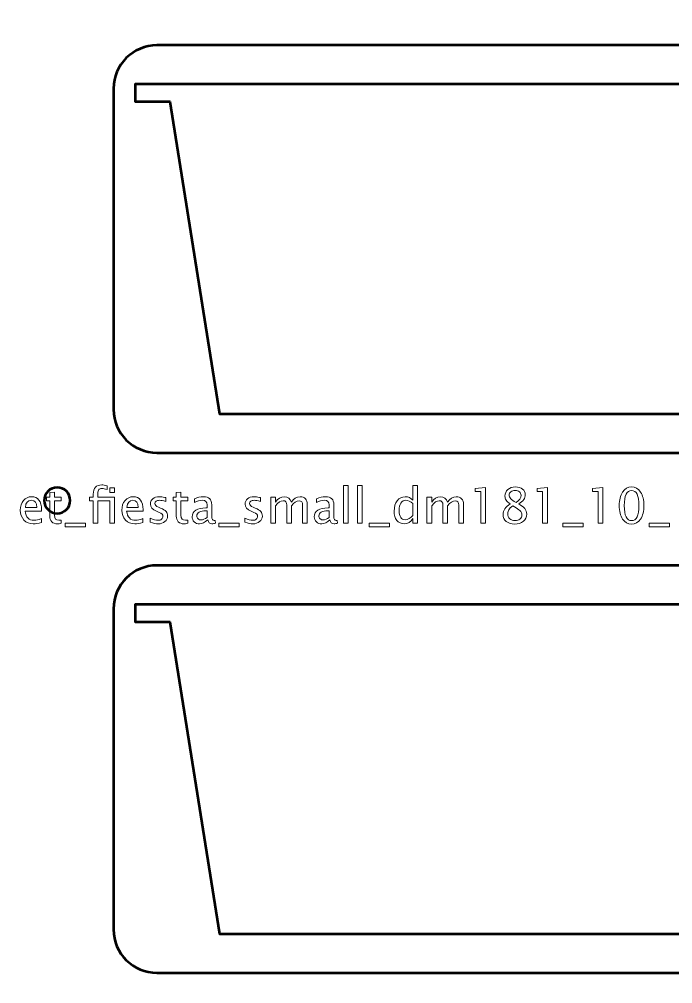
# Model space of a CAD drawing. Header units: centimetres. Extents: x -58 to 58, y -46 to 58.
# Drawn here: x -7.19 to 0.35, y -32.48 to -21.35 of the extents above; entities that cross this region are included whole.
import ezdxf

# ---------------------------------------------------------------- set-up
doc = ezdxf.new("R2010")
doc.units = ezdxf.units.CM
doc.header["$MEASUREMENT"] = 0
doc.layers.add('Layer 1', color=7, linetype='Continuous')

msp = doc.modelspace()

# ---------------------------------------------------------------- linework, layer by layer
at = {"layer": 'Layer 1', "lineweight": 53}
for points, knots in [([(-23.2, -45.2), (-23.2, -45.2), (-23.2, -14.8), (-23.2, -14.8), (-23.2, -14.8), (-23.2, -14.52386), (-22.97614, -14.3), (-22.7, -14.3), (-22.7, -14.3), (-22.7, -14.3), (7.7, -14.3), (7.7, -14.3), (7.7, -14.3), (7.97614, -14.3), (8.2, -14.52386), (8.2, -14.8), (8.2, -14.8), (8.2, -14.8), (8.2, -45.2), (8.2, -45.2), (8.2, -45.2), (8.2, -45.47614), (7.97614, -45.7), (7.7, -45.7), (7.7, -45.7), (7.7, -45.7), (-22.7, -45.7), (-22.7, -45.7), (-22.7, -45.7), (-22.97614, -45.7), (-23.2, -45.47614), (-23.2, -45.2)], [0, 0, 0, 0, 0.11111111, 0.11111111, 0.11111111, 0.11111111, 0.22222222, 0.22222222, 0.22222222, 0.22222222, 0.33333333, 0.33333333, 0.33333333, 0.33333333, 0.44444444, 0.44444444, 0.44444444, 0.44444444, 0.55555556, 0.55555556, 0.55555556, 0.55555556, 0.66666667, 0.66666667, 0.66666667, 0.66666667, 0.77777778, 0.77777778, 0.77777778, 0.77777778, 1, 1, 1, 1]), ([(-6.1, -25.85), (-6.1, -25.85), (-6.1, -22.15), (-6.1, -22.15), (-6.1, -22.15), (-6.1, -21.87386), (-5.87614, -21.65), (-5.6, -21.65), (-5.6, -21.65), (-5.6, -21.65), (5.6, -21.65), (5.6, -21.65), (5.6, -21.65), (5.87614, -21.65), (6.1, -21.87386), (6.1, -22.15), (6.1, -22.15), (6.1, -22.15), (6.1, -25.85), (6.1, -25.85), (6.1, -25.85), (6.1, -26.12614), (5.87614, -26.35), (5.6, -26.35), (5.6, -26.35), (5.6, -26.35), (-5.6, -26.35), (-5.6, -26.35), (-5.6, -26.35), (-5.87614, -26.35), (-6.1, -26.12614), (-6.1, -25.85)], [0, 0, 0, 0, 0.11111111, 0.11111111, 0.11111111, 0.11111111, 0.22222222, 0.22222222, 0.22222222, 0.22222222, 0.33333333, 0.33333333, 0.33333333, 0.33333333, 0.44444444, 0.44444444, 0.44444444, 0.44444444, 0.55555556, 0.55555556, 0.55555556, 0.55555556, 0.66666667, 0.66666667, 0.66666667, 0.66666667, 0.77777778, 0.77777778, 0.77777778, 0.77777778, 1, 1, 1, 1]), ([(-6.9, -26.9), (-6.9, -26.81716), (-6.83284, -26.75), (-6.75, -26.75), (-6.75, -26.75), (-6.66716, -26.75), (-6.6, -26.81716), (-6.6, -26.9), (-6.6, -26.9), (-6.6, -26.98284), (-6.66716, -27.05), (-6.75, -27.05), (-6.75, -27.05), (-6.83284, -27.05), (-6.9, -26.98284), (-6.9, -26.9)], [0, 0, 0, 0, 0.2, 0.2, 0.2, 0.2, 0.4, 0.4, 0.4, 0.4, 0.6, 0.6, 0.6, 0.6, 1, 1, 1, 1]), ([(-6.1, -31.85), (-6.1, -31.85), (-6.1, -28.15), (-6.1, -28.15), (-6.1, -28.15), (-6.1, -27.87386), (-5.87614, -27.65), (-5.6, -27.65), (-5.6, -27.65), (-5.6, -27.65), (5.6, -27.65), (5.6, -27.65), (5.6, -27.65), (5.87614, -27.65), (6.1, -27.87386), (6.1, -28.15), (6.1, -28.15), (6.1, -28.15), (6.1, -31.85), (6.1, -31.85), (6.1, -31.85), (6.1, -32.12614), (5.87614, -32.35), (5.6, -32.35), (5.6, -32.35), (5.6, -32.35), (-5.6, -32.35), (-5.6, -32.35), (-5.6, -32.35), (-5.87614, -32.35), (-6.1, -32.12614), (-6.1, -31.85)], [0, 0, 0, 0, 0.11111111, 0.11111111, 0.11111111, 0.11111111, 0.22222222, 0.22222222, 0.22222222, 0.22222222, 0.33333333, 0.33333333, 0.33333333, 0.33333333, 0.44444444, 0.44444444, 0.44444444, 0.44444444, 0.55555556, 0.55555556, 0.55555556, 0.55555556, 0.66666667, 0.66666667, 0.66666667, 0.66666667, 0.77777778, 0.77777778, 0.77777778, 0.77777778, 1, 1, 1, 1])]:
    msp.add_open_spline(points, degree=3, knots=knots, dxfattribs=at)
at = {"layer": 'Layer 1', "color": 4, "lineweight": 53}
for points in [[(5.85, -22.3), (5.85, -22.3), (5.45, -22.3), (5.45, -22.3), (5.45, -22.3), (5.45, -22.3), (4.87857, -25.9), (4.87857, -25.9), (4.87857, -25.9), (4.87857, -25.9), (-4.87857, -25.9), (-4.87857, -25.9), (-4.87857, -25.9), (-4.87857, -25.9), (-5.45, -22.3), (-5.45, -22.3), (-5.45, -22.3), (-5.45, -22.3), (-5.85, -22.3), (-5.85, -22.3), (-5.85, -22.3), (-5.85, -22.3), (-5.85, -22.1), (-5.85, -22.1), (-5.85, -22.1), (-5.85, -22.1), (5.85, -22.1), (5.85, -22.1), (5.85, -22.1), (5.85, -22.1), (5.85, -22.3), (5.85, -22.3)], [(5.85, -28.3), (5.85, -28.3), (5.45, -28.3), (5.45, -28.3), (5.45, -28.3), (5.45, -28.3), (4.87857, -31.9), (4.87857, -31.9), (4.87857, -31.9), (4.87857, -31.9), (-4.87857, -31.9), (-4.87857, -31.9), (-4.87857, -31.9), (-4.87857, -31.9), (-5.45, -28.3), (-5.45, -28.3), (-5.45, -28.3), (-5.45, -28.3), (-5.85, -28.3), (-5.85, -28.3), (-5.85, -28.3), (-5.85, -28.3), (-5.85, -28.1), (-5.85, -28.1), (-5.85, -28.1), (-5.85, -28.1), (5.85, -28.1), (5.85, -28.1), (5.85, -28.1), (5.85, -28.1), (5.85, -28.3), (5.85, -28.3)]]:
    msp.add_open_spline(points, degree=3, knots=[0, 0, 0, 0, 0.11111111, 0.11111111, 0.11111111, 0.11111111, 0.22222222, 0.22222222, 0.22222222, 0.22222222, 0.33333333, 0.33333333, 0.33333333, 0.33333333, 0.44444444, 0.44444444, 0.44444444, 0.44444444, 0.55555556, 0.55555556, 0.55555556, 0.55555556, 0.66666667, 0.66666667, 0.66666667, 0.66666667, 0.77777778, 0.77777778, 0.77777778, 0.77777778, 1, 1, 1, 1], dxfattribs=at)
at = {"layer": 'Layer 1', "color": 5, "lineweight": 9}
for points, knots in [([(-6.70441, -27.16332), (-6.72116, -27.16793), (-6.73574, -27.17018), (-6.74806, -27.17018), (-6.74806, -27.17018), (-6.77572, -27.17018), (-6.79726, -27.16228), (-6.81269, -27.14648), (-6.81269, -27.14648), (-6.82821, -27.13067), (-6.83593, -27.10875), (-6.83593, -27.08063), (-6.83593, -27.08063), (-6.83593, -27.08063), (-6.83593, -26.9049), (-6.83593, -26.9049), (-6.83593, -26.9049), (-6.83593, -26.9049), (-6.87337, -26.9049), (-6.87337, -26.9049), (-6.87337, -26.9049), (-6.87337, -26.9049), (-6.87337, -26.86426), (-6.87337, -26.86426), (-6.87337, -26.86426), (-6.87337, -26.86426), (-6.83593, -26.86426), (-6.83593, -26.86426), (-6.83593, -26.86426), (-6.83593, -26.86426), (-6.83593, -26.81016), (-6.83593, -26.81016), (-6.83593, -26.81016), (-6.83593, -26.81016), (-6.78174, -26.80499), (-6.78174, -26.80499), (-6.78174, -26.80499), (-6.78174, -26.80499), (-6.78174, -26.86426), (-6.78174, -26.86426), (-6.78174, -26.86426), (-6.78174, -26.86426), (-6.70328, -26.86426), (-6.70328, -26.86426), (-6.70328, -26.86426), (-6.70328, -26.86426), (-6.70328, -26.9049), (-6.70328, -26.9049), (-6.70328, -26.9049), (-6.70328, -26.9049), (-6.78174, -26.9049), (-6.78174, -26.9049), (-6.78174, -26.9049), (-6.78174, -26.9049), (-6.78174, -27.07084), (-6.78174, -27.07084), (-6.78174, -27.07084), (-6.78174, -27.10998), (-6.76471, -27.12954), (-6.73075, -27.12954), (-6.73075, -27.12954), (-6.72351, -27.12954), (-6.71476, -27.12832), (-6.70441, -27.12597), (-6.70441, -27.12597), (-6.70441, -27.12597), (-6.70441, -27.16332), (-6.70441, -27.16332)], [0, 0, 0, 0, 0.05555556, 0.05555556, 0.05555556, 0.05555556, 0.11111111, 0.11111111, 0.11111111, 0.11111111, 0.16666667, 0.16666667, 0.16666667, 0.16666667, 0.22222222, 0.22222222, 0.22222222, 0.22222222, 0.27777778, 0.27777778, 0.27777778, 0.27777778, 0.33333333, 0.33333333, 0.33333333, 0.33333333, 0.38888889, 0.38888889, 0.38888889, 0.38888889, 0.44444444, 0.44444444, 0.44444444, 0.44444444, 0.5, 0.5, 0.5, 0.5, 0.55555556, 0.55555556, 0.55555556, 0.55555556, 0.61111111, 0.61111111, 0.61111111, 0.61111111, 0.66666667, 0.66666667, 0.66666667, 0.66666667, 0.72222222, 0.72222222, 0.72222222, 0.72222222, 0.77777778, 0.77777778, 0.77777778, 0.77777778, 0.83333333, 0.83333333, 0.83333333, 0.83333333, 0.88888889, 0.88888889, 0.88888889, 0.88888889, 1, 1, 1, 1]), ([(-6.3347, -27.16341), (-6.3347, -27.16341), (-6.3347, -26.9049), (-6.3347, -26.9049), (-6.3347, -26.9049), (-6.3347, -26.9049), (-6.37713, -26.9049), (-6.37713, -26.9049), (-6.37713, -26.9049), (-6.37713, -26.9049), (-6.37713, -26.86426), (-6.37713, -26.86426), (-6.37713, -26.86426), (-6.37713, -26.86426), (-6.3347, -26.86426), (-6.3347, -26.86426), (-6.3347, -26.86426), (-6.3347, -26.86426), (-6.3347, -26.82841), (-6.3347, -26.82841), (-6.3347, -26.82841), (-6.3347, -26.75711), (-6.30215, -26.72145), (-6.23706, -26.72145), (-6.23706, -26.72145), (-6.21881, -26.72145), (-6.19811, -26.72446), (-6.17497, -26.73048), (-6.17497, -26.73048), (-6.17497, -26.73048), (-6.17497, -26.77395), (-6.17497, -26.77395), (-6.17497, -26.77395), (-6.19952, -26.76604), (-6.21918, -26.76209), (-6.23395, -26.76209), (-6.23395, -26.76209), (-6.25192, -26.76209), (-6.26415, -26.76633), (-6.27064, -26.77489), (-6.27064, -26.77489), (-6.27723, -26.78345), (-6.28052, -26.79935), (-6.28052, -26.82258), (-6.28052, -26.82258), (-6.28052, -26.82258), (-6.28052, -26.86426), (-6.28052, -26.86426), (-6.28052, -26.86426), (-6.28052, -26.86426), (-6.08974, -26.86426), (-6.08974, -26.86426), (-6.08974, -26.86426), (-6.08974, -26.86426), (-6.08974, -27.16341), (-6.08974, -27.16341), (-6.08974, -27.16341), (-6.08974, -27.16341), (-6.14392, -27.16341), (-6.14392, -27.16341), (-6.14392, -27.16341), (-6.14392, -27.16341), (-6.14392, -26.9049), (-6.14392, -26.9049), (-6.14392, -26.9049), (-6.14392, -26.9049), (-6.28052, -26.9049), (-6.28052, -26.9049), (-6.28052, -26.9049), (-6.28052, -26.9049), (-6.28052, -27.16341), (-6.28052, -27.16341), (-6.28052, -27.16341), (-6.28052, -27.16341), (-6.3347, -27.16341), (-6.3347, -27.16341)], [0, 0, 0, 0, 0.05, 0.05, 0.05, 0.05, 0.1, 0.1, 0.1, 0.1, 0.15, 0.15, 0.15, 0.15, 0.2, 0.2, 0.2, 0.2, 0.25, 0.25, 0.25, 0.25, 0.3, 0.3, 0.3, 0.3, 0.35, 0.35, 0.35, 0.35, 0.4, 0.4, 0.4, 0.4, 0.45, 0.45, 0.45, 0.45, 0.5, 0.5, 0.5, 0.5, 0.55, 0.55, 0.55, 0.55, 0.6, 0.6, 0.6, 0.6, 0.65, 0.65, 0.65, 0.65, 0.7, 0.7, 0.7, 0.7, 0.75, 0.75, 0.75, 0.75, 0.8, 0.8, 0.8, 0.8, 0.85, 0.85, 0.85, 0.85, 0.9, 0.9, 0.9, 0.9, 1, 1, 1, 1]), ([(-6.14392, -26.80951), (-6.14392, -26.80951), (-6.14392, -26.75532), (-6.14392, -26.75532), (-6.14392, -26.75532), (-6.14392, -26.75532), (-6.08974, -26.75532), (-6.08974, -26.75532), (-6.08974, -26.75532), (-6.08974, -26.75532), (-6.08974, -26.80951), (-6.08974, -26.80951), (-6.08974, -26.80951), (-6.08974, -26.80951), (-6.14392, -26.80951), (-6.14392, -26.80951)], [0, 0, 0, 0, 0.2, 0.2, 0.2, 0.2, 0.4, 0.4, 0.4, 0.4, 0.6, 0.6, 0.6, 0.6, 1, 1, 1, 1]), ([(-5.24505, -27.16332), (-5.2618, -27.16793), (-5.27638, -27.17018), (-5.2887, -27.17018), (-5.2887, -27.17018), (-5.31636, -27.17018), (-5.3379, -27.16228), (-5.35333, -27.14648), (-5.35333, -27.14648), (-5.36885, -27.13067), (-5.37657, -27.10875), (-5.37657, -27.08063), (-5.37657, -27.08063), (-5.37657, -27.08063), (-5.37657, -26.9049), (-5.37657, -26.9049), (-5.37657, -26.9049), (-5.37657, -26.9049), (-5.41401, -26.9049), (-5.41401, -26.9049), (-5.41401, -26.9049), (-5.41401, -26.9049), (-5.41401, -26.86426), (-5.41401, -26.86426), (-5.41401, -26.86426), (-5.41401, -26.86426), (-5.37657, -26.86426), (-5.37657, -26.86426), (-5.37657, -26.86426), (-5.37657, -26.86426), (-5.37657, -26.81016), (-5.37657, -26.81016), (-5.37657, -26.81016), (-5.37657, -26.81016), (-5.32238, -26.80499), (-5.32238, -26.80499), (-5.32238, -26.80499), (-5.32238, -26.80499), (-5.32238, -26.86426), (-5.32238, -26.86426), (-5.32238, -26.86426), (-5.32238, -26.86426), (-5.24392, -26.86426), (-5.24392, -26.86426), (-5.24392, -26.86426), (-5.24392, -26.86426), (-5.24392, -26.9049), (-5.24392, -26.9049), (-5.24392, -26.9049), (-5.24392, -26.9049), (-5.32238, -26.9049), (-5.32238, -26.9049), (-5.32238, -26.9049), (-5.32238, -26.9049), (-5.32238, -27.07084), (-5.32238, -27.07084), (-5.32238, -27.07084), (-5.32238, -27.10998), (-5.30535, -27.12954), (-5.27139, -27.12954), (-5.27139, -27.12954), (-5.26415, -27.12954), (-5.2554, -27.12832), (-5.24505, -27.12597), (-5.24505, -27.12597), (-5.24505, -27.12597), (-5.24505, -27.16332), (-5.24505, -27.16332)], [0, 0, 0, 0, 0.05555556, 0.05555556, 0.05555556, 0.05555556, 0.11111111, 0.11111111, 0.11111111, 0.11111111, 0.16666667, 0.16666667, 0.16666667, 0.16666667, 0.22222222, 0.22222222, 0.22222222, 0.22222222, 0.27777778, 0.27777778, 0.27777778, 0.27777778, 0.33333333, 0.33333333, 0.33333333, 0.33333333, 0.38888889, 0.38888889, 0.38888889, 0.38888889, 0.44444444, 0.44444444, 0.44444444, 0.44444444, 0.5, 0.5, 0.5, 0.5, 0.55555556, 0.55555556, 0.55555556, 0.55555556, 0.61111111, 0.61111111, 0.61111111, 0.61111111, 0.66666667, 0.66666667, 0.66666667, 0.66666667, 0.72222222, 0.72222222, 0.72222222, 0.72222222, 0.77777778, 0.77777778, 0.77777778, 0.77777778, 0.83333333, 0.83333333, 0.83333333, 0.83333333, 0.88888889, 0.88888889, 0.88888889, 0.88888889, 1, 1, 1, 1]), ([(-3.44741, -27.16341), (-3.44741, -27.16341), (-3.44741, -26.72823), (-3.44741, -26.72823), (-3.44741, -26.72823), (-3.44741, -26.72823), (-3.39323, -26.72823), (-3.39323, -26.72823), (-3.39323, -26.72823), (-3.39323, -26.72823), (-3.39323, -27.16341), (-3.39323, -27.16341), (-3.39323, -27.16341), (-3.39323, -27.16341), (-3.44741, -27.16341), (-3.44741, -27.16341)], [0, 0, 0, 0, 0.2, 0.2, 0.2, 0.2, 0.4, 0.4, 0.4, 0.4, 0.6, 0.6, 0.6, 0.6, 1, 1, 1, 1]), ([(-3.28429, -27.16341), (-3.28429, -27.16341), (-3.28429, -26.72823), (-3.28429, -26.72823), (-3.28429, -26.72823), (-3.28429, -26.72823), (-3.23011, -26.72823), (-3.23011, -26.72823), (-3.23011, -26.72823), (-3.23011, -26.72823), (-3.23011, -27.16341), (-3.23011, -27.16341), (-3.23011, -27.16341), (-3.23011, -27.16341), (-3.28429, -27.16341), (-3.28429, -27.16341)], [0, 0, 0, 0, 0.2, 0.2, 0.2, 0.2, 0.4, 0.4, 0.4, 0.4, 0.6, 0.6, 0.6, 0.6, 1, 1, 1, 1]), ([(-2.64648, -27.16341), (-2.64648, -27.16341), (-2.64648, -27.10725), (-2.64648, -27.10725), (-2.64648, -27.10725), (-2.66859, -27.1492), (-2.70189, -27.17018), (-2.74639, -27.17018), (-2.74639, -27.17018), (-2.78251, -27.17018), (-2.81092, -27.15711), (-2.83162, -27.13086), (-2.83162, -27.13086), (-2.85231, -27.10461), (-2.86266, -27.06877), (-2.86266, -27.02333), (-2.86266, -27.02333), (-2.86266, -26.97366), (-2.8509, -26.93368), (-2.82748, -26.90339), (-2.82748, -26.90339), (-2.80396, -26.87319), (-2.7731, -26.85805), (-2.73481, -26.85805), (-2.73481, -26.85805), (-2.69935, -26.85805), (-2.66981, -26.87159), (-2.64648, -26.89878), (-2.64648, -26.89878), (-2.64648, -26.89878), (-2.64648, -26.72823), (-2.64648, -26.72823), (-2.64648, -26.72823), (-2.64648, -26.72823), (-2.59229, -26.72823), (-2.59229, -26.72823), (-2.59229, -26.72823), (-2.59229, -26.72823), (-2.59229, -27.16341), (-2.59229, -27.16341), (-2.59229, -27.16341), (-2.59229, -27.16341), (-2.64648, -27.16341), (-2.64648, -27.16341)], [0, 0, 0, 0, 0.08333333, 0.08333333, 0.08333333, 0.08333333, 0.16666667, 0.16666667, 0.16666667, 0.16666667, 0.25, 0.25, 0.25, 0.25, 0.33333333, 0.33333333, 0.33333333, 0.33333333, 0.41666667, 0.41666667, 0.41666667, 0.41666667, 0.5, 0.5, 0.5, 0.5, 0.58333333, 0.58333333, 0.58333333, 0.58333333, 0.66666667, 0.66666667, 0.66666667, 0.66666667, 0.75, 0.75, 0.75, 0.75, 0.83333333, 0.83333333, 0.83333333, 0.83333333, 1, 1, 1, 1]), ([(-1.86304, -27.16341), (-1.86304, -27.16341), (-1.86304, -26.79596), (-1.86304, -26.79596), (-1.86304, -26.79596), (-1.86304, -26.79596), (-1.92795, -26.79596), (-1.92795, -26.79596), (-1.92795, -26.79596), (-1.92795, -26.79596), (-1.92795, -26.76209), (-1.92795, -26.76209), (-1.92795, -26.76209), (-1.92795, -26.76209), (-1.80885, -26.75193), (-1.80885, -26.75193), (-1.80885, -26.75193), (-1.80885, -26.75193), (-1.80885, -27.16341), (-1.80885, -27.16341), (-1.80885, -27.16341), (-1.80885, -27.16341), (-1.86304, -27.16341), (-1.86304, -27.16341)], [0, 0, 0, 0, 0.14285714, 0.14285714, 0.14285714, 0.14285714, 0.28571429, 0.28571429, 0.28571429, 0.28571429, 0.42857143, 0.42857143, 0.42857143, 0.42857143, 0.57142857, 0.57142857, 0.57142857, 0.57142857, 0.71428571, 0.71428571, 0.71428571, 0.71428571, 1, 1, 1, 1]), ([(-1.52419, -26.9413), (-1.54658, -26.92569), (-1.56219, -26.9112), (-1.57094, -26.89775), (-1.57094, -26.89775), (-1.57969, -26.88439), (-1.58402, -26.86821), (-1.58402, -26.8493), (-1.58402, -26.8493), (-1.58402, -26.81844), (-1.57273, -26.79333), (-1.55025, -26.77404), (-1.55025, -26.77404), (-1.52767, -26.75476), (-1.49822, -26.74516), (-1.46191, -26.74516), (-1.46191, -26.74516), (-1.42842, -26.74516), (-1.40123, -26.75334), (-1.38044, -26.76971), (-1.38044, -26.76971), (-1.35965, -26.78599), (-1.34921, -26.80725), (-1.34921, -26.83331), (-1.34921, -26.83331), (-1.34921, -26.87282), (-1.37452, -26.90885), (-1.42504, -26.9413), (-1.42504, -26.9413), (-1.36361, -26.97141), (-1.33284, -27.01026), (-1.33284, -27.05786), (-1.33284, -27.05786), (-1.33284, -27.09182), (-1.34573, -27.11957), (-1.37141, -27.14121), (-1.37141, -27.14121), (-1.3971, -27.16275), (-1.43012, -27.17357), (-1.47057, -27.17357), (-1.47057, -27.17357), (-1.51092, -27.17357), (-1.54347, -27.16341), (-1.56831, -27.14309), (-1.56831, -27.14309), (-1.59305, -27.12286), (-1.60547, -27.09615), (-1.60547, -27.06313), (-1.60547, -27.06313), (-1.60547, -27.01421), (-1.57838, -26.97366), (-1.52419, -26.9413)], [0, 0, 0, 0, 0.07142857, 0.07142857, 0.07142857, 0.07142857, 0.14285714, 0.14285714, 0.14285714, 0.14285714, 0.21428571, 0.21428571, 0.21428571, 0.21428571, 0.28571429, 0.28571429, 0.28571429, 0.28571429, 0.35714286, 0.35714286, 0.35714286, 0.35714286, 0.42857143, 0.42857143, 0.42857143, 0.42857143, 0.5, 0.5, 0.5, 0.5, 0.57142857, 0.57142857, 0.57142857, 0.57142857, 0.64285714, 0.64285714, 0.64285714, 0.64285714, 0.71428571, 0.71428571, 0.71428571, 0.71428571, 0.78571429, 0.78571429, 0.78571429, 0.78571429, 0.85714286, 0.85714286, 0.85714286, 0.85714286, 1, 1, 1, 1]), ([(-1.45533, -26.92428), (-1.41732, -26.89916), (-1.39832, -26.87131), (-1.39832, -26.84055), (-1.39832, -26.84055), (-1.39832, -26.82409), (-1.40472, -26.81092), (-1.41742, -26.80085), (-1.41742, -26.80085), (-1.43021, -26.79079), (-1.44686, -26.7858), (-1.46746, -26.7858), (-1.46746, -26.7858), (-1.48741, -26.7858), (-1.50368, -26.79069), (-1.51619, -26.80057), (-1.51619, -26.80057), (-1.5287, -26.81045), (-1.53491, -26.82315), (-1.53491, -26.83886), (-1.53491, -26.83886), (-1.53491, -26.8541), (-1.52927, -26.86783), (-1.51798, -26.88006), (-1.51798, -26.88006), (-1.50669, -26.8922), (-1.48581, -26.90697), (-1.45533, -26.92428)], [0, 0, 0, 0, 0.125, 0.125, 0.125, 0.125, 0.25, 0.25, 0.25, 0.25, 0.375, 0.375, 0.375, 0.375, 0.5, 0.5, 0.5, 0.5, 0.625, 0.625, 0.625, 0.625, 0.75, 0.75, 0.75, 0.75, 1, 1, 1, 1]), ([(-1.14922, -27.16341), (-1.14922, -27.16341), (-1.14922, -26.79596), (-1.14922, -26.79596), (-1.14922, -26.79596), (-1.14922, -26.79596), (-1.21413, -26.79596), (-1.21413, -26.79596), (-1.21413, -26.79596), (-1.21413, -26.79596), (-1.21413, -26.76209), (-1.21413, -26.76209), (-1.21413, -26.76209), (-1.21413, -26.76209), (-1.09503, -26.75193), (-1.09503, -26.75193), (-1.09503, -26.75193), (-1.09503, -26.75193), (-1.09503, -27.16341), (-1.09503, -27.16341), (-1.09503, -27.16341), (-1.09503, -27.16341), (-1.14922, -27.16341), (-1.14922, -27.16341)], [0, 0, 0, 0, 0.14285714, 0.14285714, 0.14285714, 0.14285714, 0.28571429, 0.28571429, 0.28571429, 0.28571429, 0.42857143, 0.42857143, 0.42857143, 0.42857143, 0.57142857, 0.57142857, 0.57142857, 0.57142857, 0.71428571, 0.71428571, 0.71428571, 0.71428571, 1, 1, 1, 1]), ([(-0.51009, -27.16341), (-0.51009, -27.16341), (-0.51009, -26.79596), (-0.51009, -26.79596), (-0.51009, -26.79596), (-0.51009, -26.79596), (-0.575, -26.79596), (-0.575, -26.79596), (-0.575, -26.79596), (-0.575, -26.79596), (-0.575, -26.76209), (-0.575, -26.76209), (-0.575, -26.76209), (-0.575, -26.76209), (-0.4559, -26.75193), (-0.4559, -26.75193), (-0.4559, -26.75193), (-0.4559, -26.75193), (-0.4559, -27.16341), (-0.4559, -27.16341), (-0.4559, -27.16341), (-0.4559, -27.16341), (-0.51009, -27.16341), (-0.51009, -27.16341)], [0, 0, 0, 0, 0.14285714, 0.14285714, 0.14285714, 0.14285714, 0.28571429, 0.28571429, 0.28571429, 0.28571429, 0.42857143, 0.42857143, 0.42857143, 0.42857143, 0.57142857, 0.57142857, 0.57142857, 0.57142857, 0.71428571, 0.71428571, 0.71428571, 0.71428571, 1, 1, 1, 1]), ([(-0.1227, -27.17357), (-0.1655, -27.17357), (-0.20003, -27.15391), (-0.22618, -27.11468), (-0.22618, -27.11468), (-0.25242, -27.07545), (-0.2655, -27.02371), (-0.2655, -26.95936), (-0.2655, -26.95936), (-0.2655, -26.89502), (-0.25242, -26.84328), (-0.22618, -26.80405), (-0.22618, -26.80405), (-0.20003, -26.76482), (-0.1655, -26.74516), (-0.1227, -26.74516), (-0.1227, -26.74516), (-0.07971, -26.74516), (-0.04518, -26.76473), (-0.01903, -26.80386), (-0.01903, -26.80386), (0.00703, -26.843), (0.02011, -26.89483), (0.02011, -26.95936), (0.02011, -26.95936), (0.02011, -27.02371), (0.00703, -27.07545), (-0.01903, -27.11468), (-0.01903, -27.11468), (-0.04518, -27.15391), (-0.07971, -27.17357), (-0.1227, -27.17357)], [0, 0, 0, 0, 0.11111111, 0.11111111, 0.11111111, 0.11111111, 0.22222222, 0.22222222, 0.22222222, 0.22222222, 0.33333333, 0.33333333, 0.33333333, 0.33333333, 0.44444444, 0.44444444, 0.44444444, 0.44444444, 0.55555556, 0.55555556, 0.55555556, 0.55555556, 0.66666667, 0.66666667, 0.66666667, 0.66666667, 0.77777778, 0.77777778, 0.77777778, 0.77777778, 1, 1, 1, 1]), ([(-0.12279, -27.13293), (-0.06625, -27.13293), (-0.03803, -27.07508), (-0.03803, -26.95936), (-0.03803, -26.95936), (-0.03803, -26.84365), (-0.06625, -26.7858), (-0.12279, -26.7858), (-0.12279, -26.7858), (-0.17914, -26.7858), (-0.20736, -26.84365), (-0.20736, -26.95936), (-0.20736, -26.95936), (-0.20736, -27.07508), (-0.17914, -27.13293), (-0.12279, -27.13293)], [0, 0, 0, 0, 0.2, 0.2, 0.2, 0.2, 0.4, 0.4, 0.4, 0.4, 0.6, 0.6, 0.6, 0.6, 1, 1, 1, 1]), ([(-6.93311, -27.15381), (-6.96951, -27.16473), (-7.00065, -27.17018), (-7.02662, -27.17018), (-7.02662, -27.17018), (-7.07092, -27.17018), (-7.10695, -27.15551), (-7.13471, -27.12625), (-7.13471, -27.12625), (-7.16246, -27.09699), (-7.17638, -27.05908), (-7.17638, -27.01242), (-7.17638, -27.01242), (-7.17638, -26.96717), (-7.16415, -26.93001), (-7.1396, -26.90095), (-7.1396, -26.90095), (-7.11504, -26.87197), (-7.08362, -26.85748), (-7.04534, -26.85748), (-7.04534, -26.85748), (-7.00912, -26.85748), (-6.98108, -26.87037), (-6.96133, -26.89615), (-6.96133, -26.89615), (-6.94157, -26.92192), (-6.9317, -26.95842), (-6.9317, -27.00574), (-6.9317, -27.00574), (-6.9317, -27.00574), (-6.93198, -27.0223), (-6.93198, -27.0223), (-6.93198, -27.0223), (-6.93198, -27.0223), (-7.12107, -27.0223), (-7.12107, -27.0223), (-7.12107, -27.0223), (-7.11316, -27.0938), (-7.07826, -27.12954), (-7.01646, -27.12954), (-7.01646, -27.12954), (-6.99378, -27.12954), (-6.96603, -27.12315), (-6.93311, -27.11035), (-6.93311, -27.11035), (-6.93311, -27.11035), (-6.93311, -27.15381), (-6.93311, -27.15381)], [0, 0, 0, 0, 0.07692308, 0.07692308, 0.07692308, 0.07692308, 0.15384615, 0.15384615, 0.15384615, 0.15384615, 0.23076923, 0.23076923, 0.23076923, 0.23076923, 0.30769231, 0.30769231, 0.30769231, 0.30769231, 0.38461538, 0.38461538, 0.38461538, 0.38461538, 0.46153846, 0.46153846, 0.46153846, 0.46153846, 0.53846154, 0.53846154, 0.53846154, 0.53846154, 0.61538462, 0.61538462, 0.61538462, 0.61538462, 0.69230769, 0.69230769, 0.69230769, 0.69230769, 0.76923077, 0.76923077, 0.76923077, 0.76923077, 0.84615385, 0.84615385, 0.84615385, 0.84615385, 1, 1, 1, 1]), ([(-7.11824, -26.98166), (-7.11824, -26.98166), (-6.98616, -26.98166), (-6.98616, -26.98166), (-6.98616, -26.98166), (-6.98616, -26.92597), (-7.00695, -26.89812), (-7.04844, -26.89812), (-7.04844, -26.89812), (-7.09021, -26.89812), (-7.11345, -26.92597), (-7.11824, -26.98166)], [0, 0, 0, 0, 0.25, 0.25, 0.25, 0.25, 0.5, 0.5, 0.5, 0.5, 1, 1, 1, 1]), ([(-5.76152, -27.15381), (-5.79792, -27.16473), (-5.82906, -27.17018), (-5.85503, -27.17018), (-5.85503, -27.17018), (-5.89933, -27.17018), (-5.93536, -27.15551), (-5.96312, -27.12625), (-5.96312, -27.12625), (-5.99087, -27.09699), (-6.00479, -27.05908), (-6.00479, -27.01242), (-6.00479, -27.01242), (-6.00479, -26.96717), (-5.99256, -26.93001), (-5.96801, -26.90095), (-5.96801, -26.90095), (-5.94345, -26.87197), (-5.91203, -26.85748), (-5.87375, -26.85748), (-5.87375, -26.85748), (-5.83753, -26.85748), (-5.80949, -26.87037), (-5.78974, -26.89615), (-5.78974, -26.89615), (-5.76998, -26.92192), (-5.76011, -26.95842), (-5.76011, -27.00574), (-5.76011, -27.00574), (-5.76011, -27.00574), (-5.76039, -27.0223), (-5.76039, -27.0223), (-5.76039, -27.0223), (-5.76039, -27.0223), (-5.94948, -27.0223), (-5.94948, -27.0223), (-5.94948, -27.0223), (-5.94157, -27.0938), (-5.90667, -27.12954), (-5.84487, -27.12954), (-5.84487, -27.12954), (-5.82219, -27.12954), (-5.79444, -27.12315), (-5.76152, -27.11035), (-5.76152, -27.11035), (-5.76152, -27.11035), (-5.76152, -27.15381), (-5.76152, -27.15381)], [0, 0, 0, 0, 0.07692308, 0.07692308, 0.07692308, 0.07692308, 0.15384615, 0.15384615, 0.15384615, 0.15384615, 0.23076923, 0.23076923, 0.23076923, 0.23076923, 0.30769231, 0.30769231, 0.30769231, 0.30769231, 0.38461538, 0.38461538, 0.38461538, 0.38461538, 0.46153846, 0.46153846, 0.46153846, 0.46153846, 0.53846154, 0.53846154, 0.53846154, 0.53846154, 0.61538462, 0.61538462, 0.61538462, 0.61538462, 0.69230769, 0.69230769, 0.69230769, 0.69230769, 0.76923077, 0.76923077, 0.76923077, 0.76923077, 0.84615385, 0.84615385, 0.84615385, 0.84615385, 1, 1, 1, 1]), ([(-5.94665, -26.98166), (-5.94665, -26.98166), (-5.81457, -26.98166), (-5.81457, -26.98166), (-5.81457, -26.98166), (-5.81457, -26.92597), (-5.83536, -26.89812), (-5.87685, -26.89812), (-5.87685, -26.89812), (-5.91862, -26.89812), (-5.94186, -26.92597), (-5.94665, -26.98166)], [0, 0, 0, 0, 0.25, 0.25, 0.25, 0.25, 0.5, 0.5, 0.5, 0.5, 1, 1, 1, 1]), ([(-5.67732, -27.15269), (-5.67732, -27.15269), (-5.67732, -27.10301), (-5.67732, -27.10301), (-5.67732, -27.10301), (-5.64185, -27.1207), (-5.61109, -27.12954), (-5.58484, -27.12954), (-5.58484, -27.12954), (-5.56923, -27.12954), (-5.55625, -27.12531), (-5.54599, -27.11684), (-5.54599, -27.11684), (-5.53574, -27.10847), (-5.53056, -27.09793), (-5.53056, -27.08524), (-5.53056, -27.08524), (-5.53056, -27.0667), (-5.54496, -27.05137), (-5.57374, -27.03923), (-5.57374, -27.03923), (-5.57374, -27.03923), (-5.60545, -27.02578), (-5.60545, -27.02578), (-5.60545, -27.02578), (-5.6522, -27.0064), (-5.67562, -26.97837), (-5.67562, -26.94196), (-5.67562, -26.94196), (-5.67562, -26.9159), (-5.66641, -26.8954), (-5.64797, -26.88044), (-5.64797, -26.88044), (-5.62953, -26.86548), (-5.60422, -26.85805), (-5.57214, -26.85805), (-5.57214, -26.85805), (-5.55549, -26.85805), (-5.5348, -26.86031), (-5.51024, -26.86492), (-5.51024, -26.86492), (-5.51024, -26.86492), (-5.49896, -26.86708), (-5.49896, -26.86708), (-5.49896, -26.86708), (-5.49896, -26.86708), (-5.49896, -26.91223), (-5.49896, -26.91223), (-5.49896, -26.91223), (-5.52915, -26.9032), (-5.55324, -26.89869), (-5.5712, -26.89869), (-5.5712, -26.89869), (-5.58701, -26.89869), (-5.59952, -26.90217), (-5.60902, -26.90904), (-5.60902, -26.90904), (-5.61843, -26.9159), (-5.62313, -26.92512), (-5.62313, -26.93669), (-5.62313, -26.93669), (-5.62313, -26.95297), (-5.60996, -26.9668), (-5.58353, -26.97799), (-5.58353, -26.97799), (-5.58353, -26.97799), (-5.55747, -26.989), (-5.55747, -26.989), (-5.55747, -26.989), (-5.52793, -27.00142), (-5.50705, -27.01459), (-5.49482, -27.02841), (-5.49482, -27.02841), (-5.48249, -27.04224), (-5.47638, -27.05955), (-5.47638, -27.08025), (-5.47638, -27.08025), (-5.47638, -27.1065), (-5.48673, -27.12804), (-5.50752, -27.14488), (-5.50752, -27.14488), (-5.52821, -27.16172), (-5.55474, -27.17018), (-5.58701, -27.17018), (-5.58701, -27.17018), (-5.61184, -27.17018), (-5.64185, -27.16435), (-5.67732, -27.15269)], [0, 0, 0, 0, 0.04347826, 0.04347826, 0.04347826, 0.04347826, 0.08695652, 0.08695652, 0.08695652, 0.08695652, 0.13043478, 0.13043478, 0.13043478, 0.13043478, 0.17391304, 0.17391304, 0.17391304, 0.17391304, 0.2173913, 0.2173913, 0.2173913, 0.2173913, 0.26086957, 0.26086957, 0.26086957, 0.26086957, 0.30434783, 0.30434783, 0.30434783, 0.30434783, 0.34782609, 0.34782609, 0.34782609, 0.34782609, 0.39130435, 0.39130435, 0.39130435, 0.39130435, 0.43478261, 0.43478261, 0.43478261, 0.43478261, 0.47826087, 0.47826087, 0.47826087, 0.47826087, 0.52173913, 0.52173913, 0.52173913, 0.52173913, 0.56521739, 0.56521739, 0.56521739, 0.56521739, 0.60869565, 0.60869565, 0.60869565, 0.60869565, 0.65217391, 0.65217391, 0.65217391, 0.65217391, 0.69565217, 0.69565217, 0.69565217, 0.69565217, 0.73913043, 0.73913043, 0.73913043, 0.73913043, 0.7826087, 0.7826087, 0.7826087, 0.7826087, 0.82608696, 0.82608696, 0.82608696, 0.82608696, 0.86956522, 0.86956522, 0.86956522, 0.86956522, 0.91304348, 0.91304348, 0.91304348, 0.91304348, 1, 1, 1, 1]), ([(-5.01354, -27.12531), (-5.04609, -27.15523), (-5.07741, -27.17018), (-5.10752, -27.17018), (-5.10752, -27.17018), (-5.13226, -27.17018), (-5.15286, -27.16247), (-5.16913, -27.14695), (-5.16913, -27.14695), (-5.1855, -27.13143), (-5.19369, -27.11186), (-5.19369, -27.08825), (-5.19369, -27.08825), (-5.19369, -27.0556), (-5.17995, -27.03048), (-5.15248, -27.01299), (-5.15248, -27.01299), (-5.12501, -26.99549), (-5.0856, -26.98674), (-5.03423, -26.98674), (-5.03423, -26.98674), (-5.03423, -26.98674), (-5.02153, -26.98674), (-5.02153, -26.98674), (-5.02153, -26.98674), (-5.02153, -26.98674), (-5.02153, -26.95071), (-5.02153, -26.95071), (-5.02153, -26.95071), (-5.02153, -26.916), (-5.0396, -26.89869), (-5.07581, -26.89869), (-5.07581, -26.89869), (-5.10385, -26.89869), (-5.13452, -26.90753), (-5.16772, -26.92522), (-5.16772, -26.92522), (-5.16772, -26.92522), (-5.16772, -26.88063), (-5.16772, -26.88063), (-5.16772, -26.88063), (-5.13122, -26.86557), (-5.09679, -26.85805), (-5.06453, -26.85805), (-5.06453, -26.85805), (-5.03132, -26.85805), (-5.00676, -26.86557), (-4.99105, -26.88072), (-4.99105, -26.88072), (-4.97525, -26.89587), (-4.96735, -26.9192), (-4.96735, -26.95071), (-4.96735, -26.95071), (-4.96735, -26.95071), (-4.96735, -27.08589), (-4.96735, -27.08589), (-4.96735, -27.08589), (-4.96735, -27.11684), (-4.95785, -27.13237), (-4.93875, -27.13237), (-4.93875, -27.13237), (-4.9364, -27.13237), (-4.93292, -27.13199), (-4.92831, -27.13124), (-4.92831, -27.13124), (-4.92831, -27.13124), (-4.92445, -27.16134), (-4.92445, -27.16134), (-4.92445, -27.16134), (-4.93677, -27.16727), (-4.95032, -27.17018), (-4.96518, -27.17018), (-4.96518, -27.17018), (-4.99049, -27.17018), (-5.00658, -27.15523), (-5.01354, -27.12531)], [0, 0, 0, 0, 0.05, 0.05, 0.05, 0.05, 0.1, 0.1, 0.1, 0.1, 0.15, 0.15, 0.15, 0.15, 0.2, 0.2, 0.2, 0.2, 0.25, 0.25, 0.25, 0.25, 0.3, 0.3, 0.3, 0.3, 0.35, 0.35, 0.35, 0.35, 0.4, 0.4, 0.4, 0.4, 0.45, 0.45, 0.45, 0.45, 0.5, 0.5, 0.5, 0.5, 0.55, 0.55, 0.55, 0.55, 0.6, 0.6, 0.6, 0.6, 0.65, 0.65, 0.65, 0.65, 0.7, 0.7, 0.7, 0.7, 0.75, 0.75, 0.75, 0.75, 0.8, 0.8, 0.8, 0.8, 0.85, 0.85, 0.85, 0.85, 0.9, 0.9, 0.9, 0.9, 1, 1, 1, 1]), ([(-4.58457, -27.15269), (-4.58457, -27.15269), (-4.58457, -27.10301), (-4.58457, -27.10301), (-4.58457, -27.10301), (-4.5491, -27.1207), (-4.51834, -27.12954), (-4.49209, -27.12954), (-4.49209, -27.12954), (-4.47648, -27.12954), (-4.4635, -27.12531), (-4.45324, -27.11684), (-4.45324, -27.11684), (-4.44299, -27.10847), (-4.43781, -27.09793), (-4.43781, -27.08524), (-4.43781, -27.08524), (-4.43781, -27.0667), (-4.45221, -27.05137), (-4.48099, -27.03923), (-4.48099, -27.03923), (-4.48099, -27.03923), (-4.5127, -27.02578), (-4.5127, -27.02578), (-4.5127, -27.02578), (-4.55945, -27.0064), (-4.58287, -26.97837), (-4.58287, -26.94196), (-4.58287, -26.94196), (-4.58287, -26.9159), (-4.57366, -26.8954), (-4.55522, -26.88044), (-4.55522, -26.88044), (-4.53678, -26.86548), (-4.51147, -26.85805), (-4.47939, -26.85805), (-4.47939, -26.85805), (-4.46274, -26.85805), (-4.44205, -26.86031), (-4.41749, -26.86492), (-4.41749, -26.86492), (-4.41749, -26.86492), (-4.40621, -26.86708), (-4.40621, -26.86708), (-4.40621, -26.86708), (-4.40621, -26.86708), (-4.40621, -26.91223), (-4.40621, -26.91223), (-4.40621, -26.91223), (-4.4364, -26.9032), (-4.46049, -26.89869), (-4.47845, -26.89869), (-4.47845, -26.89869), (-4.49426, -26.89869), (-4.50677, -26.90217), (-4.51627, -26.90904), (-4.51627, -26.90904), (-4.52568, -26.9159), (-4.53038, -26.92512), (-4.53038, -26.93669), (-4.53038, -26.93669), (-4.53038, -26.95297), (-4.51721, -26.9668), (-4.49078, -26.97799), (-4.49078, -26.97799), (-4.49078, -26.97799), (-4.46472, -26.989), (-4.46472, -26.989), (-4.46472, -26.989), (-4.43518, -27.00142), (-4.4143, -27.01459), (-4.40207, -27.02841), (-4.40207, -27.02841), (-4.38974, -27.04224), (-4.38363, -27.05955), (-4.38363, -27.08025), (-4.38363, -27.08025), (-4.38363, -27.1065), (-4.39398, -27.12804), (-4.41477, -27.14488), (-4.41477, -27.14488), (-4.43546, -27.16172), (-4.46199, -27.17018), (-4.49426, -27.17018), (-4.49426, -27.17018), (-4.51909, -27.17018), (-4.5491, -27.16435), (-4.58457, -27.15269)], [0, 0, 0, 0, 0.04347826, 0.04347826, 0.04347826, 0.04347826, 0.08695652, 0.08695652, 0.08695652, 0.08695652, 0.13043478, 0.13043478, 0.13043478, 0.13043478, 0.17391304, 0.17391304, 0.17391304, 0.17391304, 0.2173913, 0.2173913, 0.2173913, 0.2173913, 0.26086957, 0.26086957, 0.26086957, 0.26086957, 0.30434783, 0.30434783, 0.30434783, 0.30434783, 0.34782609, 0.34782609, 0.34782609, 0.34782609, 0.39130435, 0.39130435, 0.39130435, 0.39130435, 0.43478261, 0.43478261, 0.43478261, 0.43478261, 0.47826087, 0.47826087, 0.47826087, 0.47826087, 0.52173913, 0.52173913, 0.52173913, 0.52173913, 0.56521739, 0.56521739, 0.56521739, 0.56521739, 0.60869565, 0.60869565, 0.60869565, 0.60869565, 0.65217391, 0.65217391, 0.65217391, 0.65217391, 0.69565217, 0.69565217, 0.69565217, 0.69565217, 0.73913043, 0.73913043, 0.73913043, 0.73913043, 0.7826087, 0.7826087, 0.7826087, 0.7826087, 0.82608696, 0.82608696, 0.82608696, 0.82608696, 0.86956522, 0.86956522, 0.86956522, 0.86956522, 0.91304348, 0.91304348, 0.91304348, 0.91304348, 1, 1, 1, 1]), ([(-4.28607, -27.16341), (-4.28607, -27.16341), (-4.28607, -26.86426), (-4.28607, -26.86426), (-4.28607, -26.86426), (-4.28607, -26.86426), (-4.23189, -26.86426), (-4.23189, -26.86426), (-4.23189, -26.86426), (-4.23189, -26.86426), (-4.23189, -26.92079), (-4.23189, -26.92079), (-4.23189, -26.92079), (-4.20545, -26.87893), (-4.17159, -26.85805), (-4.1301, -26.85805), (-4.1301, -26.85805), (-4.09012, -26.85805), (-4.06293, -26.87893), (-4.04844, -26.92079), (-4.04844, -26.92079), (-4.02276, -26.87856), (-3.98927, -26.85748), (-3.94816, -26.85748), (-3.94816, -26.85748), (-3.92192, -26.85748), (-3.9015, -26.8652), (-3.88692, -26.88072), (-3.88692, -26.88072), (-3.87234, -26.89624), (-3.865, -26.91797), (-3.865, -26.94591), (-3.865, -26.94591), (-3.865, -26.94591), (-3.865, -27.16341), (-3.865, -27.16341), (-3.865, -27.16341), (-3.865, -27.16341), (-3.91919, -27.16341), (-3.91919, -27.16341), (-3.91919, -27.16341), (-3.91919, -27.16341), (-3.91919, -26.95485), (-3.91919, -26.95485), (-3.91919, -26.95485), (-3.91919, -26.92079), (-3.93273, -26.90377), (-3.95983, -26.90377), (-3.95983, -26.90377), (-3.98796, -26.90377), (-4.01749, -26.92362), (-4.04844, -26.96341), (-4.04844, -26.96341), (-4.04844, -26.96341), (-4.04844, -27.16341), (-4.04844, -27.16341), (-4.04844, -27.16341), (-4.04844, -27.16341), (-4.10263, -27.16341), (-4.10263, -27.16341), (-4.10263, -27.16341), (-4.10263, -27.16341), (-4.10263, -26.95466), (-4.10263, -26.95466), (-4.10263, -26.95466), (-4.10263, -26.92032), (-4.11637, -26.9032), (-4.14393, -26.9032), (-4.14393, -26.9032), (-4.1713, -26.9032), (-4.20066, -26.92315), (-4.23189, -26.96313), (-4.23189, -26.96313), (-4.23189, -26.96313), (-4.23189, -27.16341), (-4.23189, -27.16341), (-4.23189, -27.16341), (-4.23189, -27.16341), (-4.28607, -27.16341), (-4.28607, -27.16341)], [0, 0, 0, 0, 0.04761905, 0.04761905, 0.04761905, 0.04761905, 0.0952381, 0.0952381, 0.0952381, 0.0952381, 0.14285714, 0.14285714, 0.14285714, 0.14285714, 0.19047619, 0.19047619, 0.19047619, 0.19047619, 0.23809524, 0.23809524, 0.23809524, 0.23809524, 0.28571429, 0.28571429, 0.28571429, 0.28571429, 0.33333333, 0.33333333, 0.33333333, 0.33333333, 0.38095238, 0.38095238, 0.38095238, 0.38095238, 0.42857143, 0.42857143, 0.42857143, 0.42857143, 0.47619048, 0.47619048, 0.47619048, 0.47619048, 0.52380952, 0.52380952, 0.52380952, 0.52380952, 0.57142857, 0.57142857, 0.57142857, 0.57142857, 0.61904762, 0.61904762, 0.61904762, 0.61904762, 0.66666667, 0.66666667, 0.66666667, 0.66666667, 0.71428571, 0.71428571, 0.71428571, 0.71428571, 0.76190476, 0.76190476, 0.76190476, 0.76190476, 0.80952381, 0.80952381, 0.80952381, 0.80952381, 0.85714286, 0.85714286, 0.85714286, 0.85714286, 0.9047619, 0.9047619, 0.9047619, 0.9047619, 1, 1, 1, 1]), ([(-3.60489, -27.12531), (-3.63744, -27.15523), (-3.66876, -27.17018), (-3.69887, -27.17018), (-3.69887, -27.17018), (-3.72361, -27.17018), (-3.74421, -27.16247), (-3.76048, -27.14695), (-3.76048, -27.14695), (-3.77685, -27.13143), (-3.78504, -27.11186), (-3.78504, -27.08825), (-3.78504, -27.08825), (-3.78504, -27.0556), (-3.7713, -27.03048), (-3.74383, -27.01299), (-3.74383, -27.01299), (-3.71636, -26.99549), (-3.67695, -26.98674), (-3.62558, -26.98674), (-3.62558, -26.98674), (-3.62558, -26.98674), (-3.61288, -26.98674), (-3.61288, -26.98674), (-3.61288, -26.98674), (-3.61288, -26.98674), (-3.61288, -26.95071), (-3.61288, -26.95071), (-3.61288, -26.95071), (-3.61288, -26.916), (-3.63095, -26.89869), (-3.66716, -26.89869), (-3.66716, -26.89869), (-3.6952, -26.89869), (-3.72587, -26.90753), (-3.75907, -26.92522), (-3.75907, -26.92522), (-3.75907, -26.92522), (-3.75907, -26.88063), (-3.75907, -26.88063), (-3.75907, -26.88063), (-3.72257, -26.86557), (-3.68814, -26.85805), (-3.65588, -26.85805), (-3.65588, -26.85805), (-3.62267, -26.85805), (-3.59811, -26.86557), (-3.5824, -26.88072), (-3.5824, -26.88072), (-3.5666, -26.89587), (-3.5587, -26.9192), (-3.5587, -26.95071), (-3.5587, -26.95071), (-3.5587, -26.95071), (-3.5587, -27.08589), (-3.5587, -27.08589), (-3.5587, -27.08589), (-3.5587, -27.11684), (-3.5492, -27.13237), (-3.5301, -27.13237), (-3.5301, -27.13237), (-3.52775, -27.13237), (-3.52427, -27.13199), (-3.51966, -27.13124), (-3.51966, -27.13124), (-3.51966, -27.13124), (-3.5158, -27.16134), (-3.5158, -27.16134), (-3.5158, -27.16134), (-3.52812, -27.16727), (-3.54167, -27.17018), (-3.55653, -27.17018), (-3.55653, -27.17018), (-3.58184, -27.17018), (-3.59793, -27.15523), (-3.60489, -27.12531)], [0, 0, 0, 0, 0.05, 0.05, 0.05, 0.05, 0.1, 0.1, 0.1, 0.1, 0.15, 0.15, 0.15, 0.15, 0.2, 0.2, 0.2, 0.2, 0.25, 0.25, 0.25, 0.25, 0.3, 0.3, 0.3, 0.3, 0.35, 0.35, 0.35, 0.35, 0.4, 0.4, 0.4, 0.4, 0.45, 0.45, 0.45, 0.45, 0.5, 0.5, 0.5, 0.5, 0.55, 0.55, 0.55, 0.55, 0.6, 0.6, 0.6, 0.6, 0.65, 0.65, 0.65, 0.65, 0.7, 0.7, 0.7, 0.7, 0.75, 0.75, 0.75, 0.75, 0.8, 0.8, 0.8, 0.8, 0.85, 0.85, 0.85, 0.85, 0.9, 0.9, 0.9, 0.9, 1, 1, 1, 1]), ([(-2.64648, -26.93585), (-2.67461, -26.91111), (-2.70123, -26.89869), (-2.72644, -26.89869), (-2.72644, -26.89869), (-2.75128, -26.89869), (-2.77047, -26.90904), (-2.78411, -26.92983), (-2.78411, -26.92983), (-2.79775, -26.95052), (-2.80452, -26.97987), (-2.80452, -27.01788), (-2.80452, -27.01788), (-2.80452, -27.08778), (-2.78138, -27.12277), (-2.735, -27.12277), (-2.735, -27.12277), (-2.7049, -27.12277), (-2.67536, -27.10631), (-2.64648, -27.07348), (-2.64648, -27.07348), (-2.64648, -27.07348), (-2.64648, -26.93585), (-2.64648, -26.93585)], [0, 0, 0, 0, 0.14285714, 0.14285714, 0.14285714, 0.14285714, 0.28571429, 0.28571429, 0.28571429, 0.28571429, 0.42857143, 0.42857143, 0.42857143, 0.42857143, 0.57142857, 0.57142857, 0.57142857, 0.57142857, 0.71428571, 0.71428571, 0.71428571, 0.71428571, 1, 1, 1, 1]), ([(-2.48373, -27.16341), (-2.48373, -27.16341), (-2.48373, -26.86426), (-2.48373, -26.86426), (-2.48373, -26.86426), (-2.48373, -26.86426), (-2.42955, -26.86426), (-2.42955, -26.86426), (-2.42955, -26.86426), (-2.42955, -26.86426), (-2.42955, -26.92079), (-2.42955, -26.92079), (-2.42955, -26.92079), (-2.40311, -26.87893), (-2.36925, -26.85805), (-2.32776, -26.85805), (-2.32776, -26.85805), (-2.28778, -26.85805), (-2.26059, -26.87893), (-2.2461, -26.92079), (-2.2461, -26.92079), (-2.22042, -26.87856), (-2.18693, -26.85748), (-2.14582, -26.85748), (-2.14582, -26.85748), (-2.11958, -26.85748), (-2.09916, -26.8652), (-2.08458, -26.88072), (-2.08458, -26.88072), (-2.07, -26.89624), (-2.06266, -26.91797), (-2.06266, -26.94591), (-2.06266, -26.94591), (-2.06266, -26.94591), (-2.06266, -27.16341), (-2.06266, -27.16341), (-2.06266, -27.16341), (-2.06266, -27.16341), (-2.11685, -27.16341), (-2.11685, -27.16341), (-2.11685, -27.16341), (-2.11685, -27.16341), (-2.11685, -26.95485), (-2.11685, -26.95485), (-2.11685, -26.95485), (-2.11685, -26.92079), (-2.13039, -26.90377), (-2.15749, -26.90377), (-2.15749, -26.90377), (-2.18562, -26.90377), (-2.21515, -26.92362), (-2.2461, -26.96341), (-2.2461, -26.96341), (-2.2461, -26.96341), (-2.2461, -27.16341), (-2.2461, -27.16341), (-2.2461, -27.16341), (-2.2461, -27.16341), (-2.30029, -27.16341), (-2.30029, -27.16341), (-2.30029, -27.16341), (-2.30029, -27.16341), (-2.30029, -26.95466), (-2.30029, -26.95466), (-2.30029, -26.95466), (-2.30029, -26.92032), (-2.31403, -26.9032), (-2.34159, -26.9032), (-2.34159, -26.9032), (-2.36896, -26.9032), (-2.39832, -26.92315), (-2.42955, -26.96313), (-2.42955, -26.96313), (-2.42955, -26.96313), (-2.42955, -27.16341), (-2.42955, -27.16341), (-2.42955, -27.16341), (-2.42955, -27.16341), (-2.48373, -27.16341), (-2.48373, -27.16341)], [0, 0, 0, 0, 0.04761905, 0.04761905, 0.04761905, 0.04761905, 0.0952381, 0.0952381, 0.0952381, 0.0952381, 0.14285714, 0.14285714, 0.14285714, 0.14285714, 0.19047619, 0.19047619, 0.19047619, 0.19047619, 0.23809524, 0.23809524, 0.23809524, 0.23809524, 0.28571429, 0.28571429, 0.28571429, 0.28571429, 0.33333333, 0.33333333, 0.33333333, 0.33333333, 0.38095238, 0.38095238, 0.38095238, 0.38095238, 0.42857143, 0.42857143, 0.42857143, 0.42857143, 0.47619048, 0.47619048, 0.47619048, 0.47619048, 0.52380952, 0.52380952, 0.52380952, 0.52380952, 0.57142857, 0.57142857, 0.57142857, 0.57142857, 0.61904762, 0.61904762, 0.61904762, 0.61904762, 0.66666667, 0.66666667, 0.66666667, 0.66666667, 0.71428571, 0.71428571, 0.71428571, 0.71428571, 0.76190476, 0.76190476, 0.76190476, 0.76190476, 0.80952381, 0.80952381, 0.80952381, 0.80952381, 0.85714286, 0.85714286, 0.85714286, 0.85714286, 0.9047619, 0.9047619, 0.9047619, 0.9047619, 1, 1, 1, 1]), ([(-5.02153, -27.09577), (-5.02153, -27.09577), (-5.02153, -27.01891), (-5.02153, -27.01891), (-5.02153, -27.01891), (-5.02153, -27.01891), (-5.03894, -27.01835), (-5.03894, -27.01835), (-5.03894, -27.01835), (-5.06904, -27.01835), (-5.09331, -27.0239), (-5.11184, -27.035), (-5.11184, -27.035), (-5.13028, -27.04619), (-5.1395, -27.06096), (-5.1395, -27.0794), (-5.1395, -27.0794), (-5.1395, -27.09229), (-5.13489, -27.1032), (-5.12577, -27.11214), (-5.12577, -27.11214), (-5.11655, -27.12108), (-5.10535, -27.12559), (-5.09209, -27.12559), (-5.09209, -27.12559), (-5.06951, -27.12559), (-5.04599, -27.11562), (-5.02153, -27.09577)], [0, 0, 0, 0, 0.125, 0.125, 0.125, 0.125, 0.25, 0.25, 0.25, 0.25, 0.375, 0.375, 0.375, 0.375, 0.5, 0.5, 0.5, 0.5, 0.625, 0.625, 0.625, 0.625, 0.75, 0.75, 0.75, 0.75, 1, 1, 1, 1]), ([(-3.61288, -27.09577), (-3.61288, -27.09577), (-3.61288, -27.01891), (-3.61288, -27.01891), (-3.61288, -27.01891), (-3.61288, -27.01891), (-3.63029, -27.01835), (-3.63029, -27.01835), (-3.63029, -27.01835), (-3.66039, -27.01835), (-3.68466, -27.0239), (-3.70319, -27.035), (-3.70319, -27.035), (-3.72163, -27.04619), (-3.73085, -27.06096), (-3.73085, -27.0794), (-3.73085, -27.0794), (-3.73085, -27.09229), (-3.72624, -27.1032), (-3.71712, -27.11214), (-3.71712, -27.11214), (-3.7079, -27.12108), (-3.6967, -27.12559), (-3.68344, -27.12559), (-3.68344, -27.12559), (-3.66086, -27.12559), (-3.63734, -27.11562), (-3.61288, -27.09577)], [0, 0, 0, 0, 0.125, 0.125, 0.125, 0.125, 0.25, 0.25, 0.25, 0.25, 0.375, 0.375, 0.375, 0.375, 0.5, 0.5, 0.5, 0.5, 0.625, 0.625, 0.625, 0.625, 0.75, 0.75, 0.75, 0.75, 1, 1, 1, 1]), ([(-1.49465, -26.96332), (-1.51666, -26.98025), (-1.53162, -26.99502), (-1.53952, -27.00762), (-1.53952, -27.00762), (-1.54733, -27.02023), (-1.55128, -27.03585), (-1.55128, -27.05466), (-1.55128, -27.05466), (-1.55128, -27.07799), (-1.54376, -27.0969), (-1.52861, -27.11129), (-1.52861, -27.11129), (-1.51346, -27.12569), (-1.49361, -27.13293), (-1.46887, -27.13293), (-1.46887, -27.13293), (-1.44507, -27.13293), (-1.42569, -27.12682), (-1.41074, -27.11449), (-1.41074, -27.11449), (-1.39568, -27.10217), (-1.38816, -27.08618), (-1.38816, -27.06651), (-1.38816, -27.06651), (-1.38816, -27.05071), (-1.39277, -27.03726), (-1.40208, -27.02635), (-1.40208, -27.02635), (-1.41139, -27.01543), (-1.42936, -27.00207), (-1.45599, -26.98627), (-1.45599, -26.98627), (-1.45599, -26.98627), (-1.49465, -26.96332), (-1.49465, -26.96332)], [0, 0, 0, 0, 0.1, 0.1, 0.1, 0.1, 0.2, 0.2, 0.2, 0.2, 0.3, 0.3, 0.3, 0.3, 0.4, 0.4, 0.4, 0.4, 0.5, 0.5, 0.5, 0.5, 0.6, 0.6, 0.6, 0.6, 0.7, 0.7, 0.7, 0.7, 0.8, 0.8, 0.8, 0.8, 1, 1, 1, 1]), ([(-6.65756, -27.20405), (-6.65756, -27.20405), (-6.65756, -27.16341), (-6.65756, -27.16341), (-6.65756, -27.16341), (-6.65756, -27.16341), (-6.42276, -27.16341), (-6.42276, -27.16341), (-6.42276, -27.16341), (-6.42276, -27.16341), (-6.42276, -27.20405), (-6.42276, -27.20405), (-6.42276, -27.20405), (-6.42276, -27.20405), (-6.65756, -27.20405), (-6.65756, -27.20405)], [0, 0, 0, 0, 0.2, 0.2, 0.2, 0.2, 0.4, 0.4, 0.4, 0.4, 0.6, 0.6, 0.6, 0.6, 1, 1, 1, 1]), ([(-4.88654, -27.20405), (-4.88654, -27.20405), (-4.88654, -27.16341), (-4.88654, -27.16341), (-4.88654, -27.16341), (-4.88654, -27.16341), (-4.65174, -27.16341), (-4.65174, -27.16341), (-4.65174, -27.16341), (-4.65174, -27.16341), (-4.65174, -27.20405), (-4.65174, -27.20405), (-4.65174, -27.20405), (-4.65174, -27.20405), (-4.88654, -27.20405), (-4.88654, -27.20405)], [0, 0, 0, 0, 0.2, 0.2, 0.2, 0.2, 0.4, 0.4, 0.4, 0.4, 0.6, 0.6, 0.6, 0.6, 1, 1, 1, 1]), ([(-3.15165, -27.20405), (-3.15165, -27.20405), (-3.15165, -27.16341), (-3.15165, -27.16341), (-3.15165, -27.16341), (-3.15165, -27.16341), (-2.91685, -27.16341), (-2.91685, -27.16341), (-2.91685, -27.16341), (-2.91685, -27.16341), (-2.91685, -27.20405), (-2.91685, -27.20405), (-2.91685, -27.20405), (-2.91685, -27.20405), (-3.15165, -27.20405), (-3.15165, -27.20405)], [0, 0, 0, 0, 0.2, 0.2, 0.2, 0.2, 0.4, 0.4, 0.4, 0.4, 0.6, 0.6, 0.6, 0.6, 1, 1, 1, 1]), ([(-0.91648, -27.20405), (-0.91648, -27.20405), (-0.91648, -27.16341), (-0.91648, -27.16341), (-0.91648, -27.16341), (-0.91648, -27.16341), (-0.68168, -27.16341), (-0.68168, -27.16341), (-0.68168, -27.16341), (-0.68168, -27.16341), (-0.68168, -27.20405), (-0.68168, -27.20405), (-0.68168, -27.20405), (-0.68168, -27.20405), (-0.91648, -27.20405), (-0.91648, -27.20405)], [0, 0, 0, 0, 0.2, 0.2, 0.2, 0.2, 0.4, 0.4, 0.4, 0.4, 0.6, 0.6, 0.6, 0.6, 1, 1, 1, 1]), ([(0.07956, -27.20405), (0.07956, -27.20405), (0.07956, -27.16341), (0.07956, -27.16341), (0.07956, -27.16341), (0.07956, -27.16341), (0.31436, -27.16341), (0.31436, -27.16341), (0.31436, -27.16341), (0.31436, -27.16341), (0.31436, -27.20405), (0.31436, -27.20405), (0.31436, -27.20405), (0.31436, -27.20405), (0.07956, -27.20405), (0.07956, -27.20405)], [0, 0, 0, 0, 0.2, 0.2, 0.2, 0.2, 0.4, 0.4, 0.4, 0.4, 0.6, 0.6, 0.6, 0.6, 1, 1, 1, 1])]:
    msp.add_open_spline(points, degree=3, knots=knots, dxfattribs=at)

doc.saveas('drawing.dxf')
